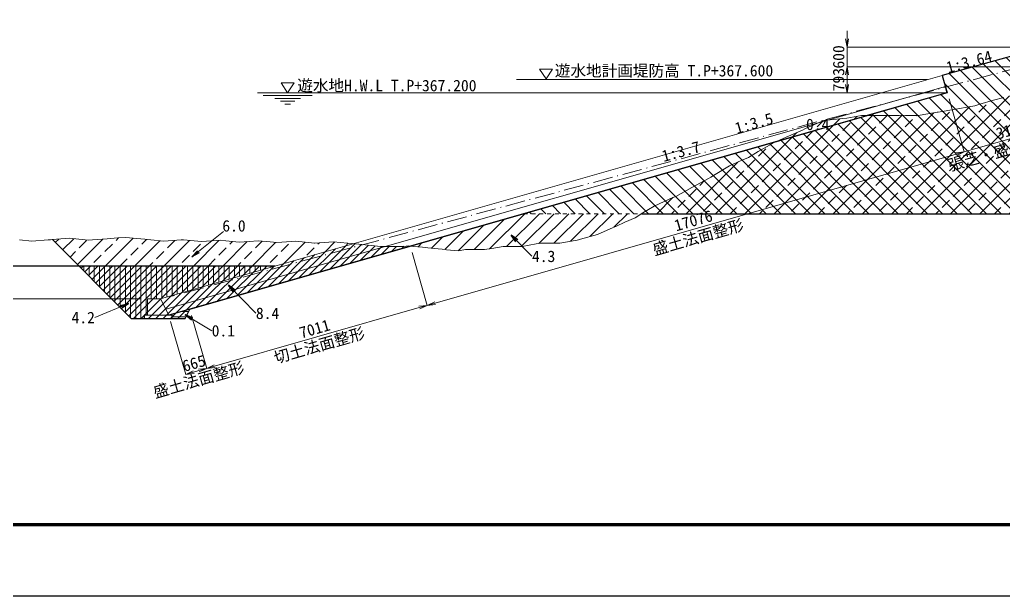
# Model space of a CAD drawing. Header units: millimetres. Extents: x -23295 to 84900, y -241468 to 58400.
# Drawn here: x 14885 to 44963, y -1000 to 16632 of the extents above; entities that cross this region are included whole.
import ezdxf
from ezdxf.enums import TextEntityAlignment as Align

# ---------------------------------------------------------------- set-up
doc = ezdxf.new("R2010")
doc.units = ezdxf.units.MM
doc.header["$LTSCALE"] = 100
doc.header["$PDSIZE"] = 300
doc.linetypes.add('SXF_一点短鎖線', pattern=[9.25, 6, -1.5, 0.25, -1.5])
doc.linetypes.add('SXF_跳び破線', pattern=[12, 6, -6])
doc.layers.get('Defpoints').update_dxf_attribs({"color": 191})
for name, color, linetype, lineweight in [('D-BGD', 7, 'Continuous', 13), ('D-BYP-STR6', 2, 'SXF_一点短鎖線', 13), ('D-STR-DIM', 7, 'Continuous', 13), ('D-STR-HTXT', 7, 'Continuous', 13), ('D-STR-STR5', 4, 'SXF_跳び破線', 13), ('D-STR-STR8', 3, 'Continuous', 25), ('D-STR-STR9', 1, 'Continuous', 25), ('D-STR-STRA', 6, 'Continuous', 25), ('D-STR-STRC', 7, 'Continuous', 13), ('D-STR-TXT', 7, 'Continuous', 13), ('D-TTL', 2, 'Continuous', 140), ('切土法面整形', 4, 'Continuous', 13), ('埋A', 6, 'Continuous', 13), ('埋C', 6, 'Continuous', 13), ('床堀', 3, 'Continuous', 13), ('張芝', 3, 'Continuous', 13), ('掘削', 4, 'Continuous', 13), ('盛土(2.5≦W＜4.0)', 5, 'Continuous', 13), ('盛土(4.0≦W)', 5, 'Continuous', 13), ('盛土法面整形', 1, 'Continuous', 13)]:
    doc.layers.add(name, color=color, linetype=linetype, lineweight=lineweight)
doc.styles.add('MS ゴシック', font='MS Gothic.ttf')
doc.styles.add('ＭＳ ゴシック', font='MS Gothic.ttf')
doc.dimstyles.new('DIM-100-F', dxfattribs={"dimscale": 100, "dimtxt": 3.5, "dimasz": 2.5, "dimexe": 0, "dimexo": 2, "dimgap": 0.8, "dimtad": 1, "dimdec": 0, "dimzin": 0, "dimdsep": 46, "dimtxsty": 'MS ゴシック', "dimblk": 'OPEN', "dimcen": 0.1, "dimclrd": 256, "dimclre": 256, "dimclrt": 256, "dimaunit": 1, "dimadec": 4, "dimazin": 0, "dimtfac": 1, "dimtdec": 0, "dimtmove": 2, "dimatfit": 3, "dimldrblk": 'OPEN', "dimfxl": 1, "dimtolj": 1, "dimtzin": 0, "dimlwd": -1, "dimlwe": -1, "dimarcsym": 0})
pattern_1 = [(45, (100000, 0), (-449.013, 449.013), []), (45, (100449, 0), (-449.013, 449.013), [317.5, -158.75])]

# ---------------------------------------------------------------- blocks, each defined once
blk = doc.blocks.new('_Open')
at = {"color": 0, "linetype": 'ByBlock', "lineweight": -2}
for p, q in [((-1, 0.17), (0, 0)), ((-1, -0.17), (0, 0)), ((0, 0), (-1, 0))]:
    blk.add_line(p, q, dxfattribs=at)
blk = doc.blocks.new('*D29')
at = {"layer": 'D-STR-DIM', "transparency": 16777216}
for p, q in [((45311, 15193), (40183, 15193)), ((40183, 14650), (40183, 14943)), ((41034, 14400), (40183, 14400))]:
    blk.add_line(p, q, dxfattribs=at)
at = {"layer": 'Defpoints', "color": 0, "transparency": 16777216}
for p in [(40183, 15193), (45511, 15193), (41234, 14400)]:
    blk.add_point(p, dxfattribs=at)
at = {"layer": 'D-STR-DIM', "transparency": 16777216, "xscale": 250, "yscale": 250, "zscale": 250}
for p, rotation in [((40183, 15193), 90), ((40183, 14400), 270)]:
    blk.add_blockref('_Open', p, dxfattribs=dict(at, rotation=rotation))
at = {"layer": 'D-STR-DIM', "transparency": 16777216, "insert": (39928, 14797), "char_height": 350, "attachment_point": 5, "rotation": 90, "style": 'MS ゴシック'}
blk.add_mtext('\\A1;793', dxfattribs=at)
blk = doc.blocks.new('*D31')
at = {"layer": 'D-STR-DIM', "ltscale": 0.01, "transparency": 16777216}
for p, q in [((18595, 9100), (5911, 9100)), ((5911, 8350), (5911, 8850)), ((18595, 8100), (5911, 8100))]:
    blk.add_line(p, q, dxfattribs=at)
at = {"layer": 'Defpoints', "color": 0, "ltscale": 0.01, "transparency": 16777216}
for p in [(5911, 9100), (18795, 9100), (18795, 8100)]:
    blk.add_point(p, dxfattribs=at)
at = {"layer": 'D-STR-DIM', "ltscale": 0.01, "transparency": 16777216, "xscale": 250, "yscale": 250, "zscale": 250}
for p, rotation in [((5911, 9100), 90), ((5911, 8100), 270)]:
    blk.add_blockref('_Open', p, dxfattribs=dict(at, rotation=rotation))
at = {"layer": 'D-STR-DIM', "ltscale": 0.01, "transparency": 16777216, "insert": (5616, 8600), "char_height": 350, "attachment_point": 5, "rotation": 90, "style": 'MS ゴシック'}
blk.add_mtext('\\A1;1000', dxfattribs=at)
blk = doc.blocks.new('*D32')
at = {"layer": 'D-STR-DIM', "transparency": 16777216}
for p, q in [((40183, 16043), (40183, 16293)), ((45925, 15793), (40183, 15793)), ((40183, 15193), (40183, 15793)), ((45311, 15193), (40183, 15193)), ((40183, 14943), (40183, 14693))]:
    blk.add_line(p, q, dxfattribs=at)
at = {"layer": 'Defpoints', "color": 0, "transparency": 16777216}
for p in [(40183, 15793), (46125, 15793), (45511, 15193)]:
    blk.add_point(p, dxfattribs=at)
at = {"layer": 'D-STR-DIM', "transparency": 16777216, "xscale": 250, "yscale": 250, "zscale": 250}
for p, rotation in [((40183, 15793), 270), ((40183, 15193), 90)]:
    blk.add_blockref('_Open', p, dxfattribs=dict(at, rotation=rotation))
at = {"layer": 'D-STR-DIM', "transparency": 16777216, "insert": (39928, 15493), "char_height": 350, "attachment_point": 5, "rotation": 90, "style": 'MS ゴシック'}
blk.add_mtext('\\A1;600', dxfattribs=at)
blk = doc.blocks.new('*D33')
at = {"layer": 'Defpoints', "color": 0, "transparency": 16777216}
for p in [(19447, 7600), (20086, 7783), (20604, 5970)]:
    blk.add_point(p, dxfattribs=at)
at = {"layer": '盛土法面整形', "transparency": 16777216}
for p, q in [((20141, 7590), (20604, 5970)), ((19502, 7408), (19965, 5787)), ((20205, 5856), (20364, 5901))]:
    blk.add_line(p, q, dxfattribs=at)
at = {"layer": '盛土法面整形', "transparency": 16777216, "xscale": 250, "yscale": 250, "zscale": 250}
for p, rotation in [((19965, 5787), 195.9453959009239), ((20604, 5970), 15.94539590092389)]:
    blk.add_blockref('_Open', p, dxfattribs=dict(at, rotation=rotation))
at = {"layer": '盛土法面整形', "transparency": 16777216, "char_height": 350, "attachment_point": 5, "rotation": 15.9454, "style": 'MS ゴシック'}
for s, insert in [('\\A1;{\\C1;665', (20214, 6124)), ('\\A1;盛土法面整形}', (20363, 5602))]:
    blk.add_mtext(s, dxfattribs=dict(at, insert=insert))
blk = doc.blocks.new('*D34')
at = {"layer": 'Defpoints', "color": 0, "transparency": 16777216}
for p in [(26828, 9709), (27346, 7896), (20086, 7783)]:
    blk.add_point(p, dxfattribs=at)
at = {"layer": '切土法面整形', "transparency": 16777216}
for p, q in [((26883, 9517), (27346, 7896)), ((20844, 6038), (27105, 7827)), ((20141, 7590), (20604, 5970))]:
    blk.add_line(p, q, dxfattribs=at)
at = {"layer": '切土法面整形', "transparency": 16777216, "xscale": 250, "yscale": 250, "zscale": 250}
for p, rotation in [((27346, 7896), 15.94539589957715), ((20604, 5970), 195.9453958995772)]:
    blk.add_blockref('_Open', p, dxfattribs=dict(at, rotation=rotation))
at = {"layer": '切土法面整形', "transparency": 16777216, "char_height": 350, "attachment_point": 5, "rotation": 15.9454, "style": 'MS ゴシック'}
for s, insert in [('\\A1;切土法面整形', (24053, 6658)), ('\\A1;7011', (23905, 7178))]:
    blk.add_mtext(s, dxfattribs=dict(at, insert=insert))
blk = doc.blocks.new('*D35')
at = {"layer": 'Defpoints', "color": 0, "transparency": 16777216}
for p in [(43247, 14400), (43765, 12587), (26828, 9709)]:
    blk.add_point(p, dxfattribs=at)
at = {"layer": '盛土法面整形', "transparency": 16777216}
for p, q in [((43302, 14208), (43765, 12587)), ((27586, 7965), (43524, 12518)), ((26883, 9517), (27346, 7896))]:
    blk.add_line(p, q, dxfattribs=at)
at = {"layer": '盛土法面整形', "transparency": 16777216, "xscale": 250, "yscale": 250, "zscale": 250}
for p, rotation in [((43765, 12587), 15.94539589957715), ((27346, 7896), 195.9453958995772)]:
    blk.add_blockref('_Open', p, dxfattribs=dict(at, rotation=rotation))
at = {"layer": '盛土法面整形', "transparency": 16777216, "char_height": 350, "attachment_point": 5, "rotation": 15.9454, "style": 'MS ゴシック'}
for s, insert in [('\\A1;盛土法面整形}', (35634, 9965)), ('\\A1;{\\C1;17076', (35485, 10487))]:
    blk.add_mtext(s, dxfattribs=dict(at, insert=insert))
blk = doc.blocks.new('*D36')
at = {"layer": 'Defpoints', "color": 0, "transparency": 16777216}
for p in [(46125, 15793), (43247, 14400), (46794, 13453)]:
    blk.add_point(p, dxfattribs=at)
at = {"layer": '張芝', "transparency": 16777216}
for p, q in [((46180, 15601), (46794, 13453)), ((43302, 14208), (43765, 12587)), ((47034, 13521), (47274, 13590)), ((43765, 12587), (46794, 13453)), ((43524, 12518), (43284, 12450))]:
    blk.add_line(p, q, dxfattribs=at)
at = {"layer": '張芝', "transparency": 16777216, "xscale": 250, "yscale": 250, "zscale": 250}
for p, rotation in [((46794, 13453), 195.9453958995772), ((43765, 12587), 15.94539589957718)]:
    blk.add_blockref('_Open', p, dxfattribs=dict(at, rotation=rotation))
at = {"layer": '張芝', "transparency": 16777216, "char_height": 350, "attachment_point": 5, "rotation": 15.9454, "style": 'MS ゴシック'}
for s, insert in [('\\A1;張芝・盛土法面整形}', (45359, 12740)), ('\\A1;{\\C3;3150', (45209, 13265))]:
    blk.add_mtext(s, dxfattribs=dict(at, insert=insert))

msp = doc.modelspace()

# ---------------------------------------------------------------- hatches: boundary and pattern name
at = {"layer": '埋A'}
h = msp.add_hatch(dxfattribs=at)
h.set_pattern_fill('ANSI31', color=256, scale=50, angle=45)
h.set_pattern_definition([(90, (-164286.73, 97876.88), (-158.75, 0), [])])
h.paths.add_polyline_path([(22694.6, 9100), (16694.6, 9100), (18294.6, 7500), (18694.6, 7500), (18694.6, 7600), (18794.6, 7600), (18794.6, 8100), (19194.6, 8100)])
at = {"layer": '埋C'}
h = msp.add_hatch(dxfattribs=at)
h.set_pattern_fill('ANSI31', color=256, scale=50, angle=135)
h.set_pattern_definition([(180, (-164286.73, 97876.88), (-1e-14, -158.75), [])])
h.paths.add_polyline_path([(19944.6, 7500), (20085.9, 7782.7), (19446.6, 7600), (19544.6, 7600), (19544.6, 7500)])
at = {"layer": '床堀'}
h = msp.add_hatch(dxfattribs=at)
h.set_pattern_fill('ANSI31', color=256, scale=50)
h.set_pattern_definition([(45, (100000, 0), (-112.2532, 112.2532), [])])
h.paths.add_polyline_path([(22694.6, 9100), (16694.6, 9100), (18294.6, 7500), (19944.6, 7500), (20085.9, 7782.7), (26827.6, 9708.9), (26786.9, 9712.9), (26610.2, 9699.9), (26210.2, 9699.9), (25914.3, 9699.9), (25633.5, 9727.9), (25253.8, 9765.7), (25083.9, 9782.7)])
at = {"layer": '掘削'}
h = msp.add_hatch(dxfattribs=at)
h.set_pattern_fill('ANSI33', color=256, scale=100)
h.set_pattern_definition(pattern_1)
h.paths.add_polyline_path([(58506.4, 12251.4), (58020.3, 12468.5), (57929.6, 12517.9), (57807.1, 12584.9), (57352.9, 12832.9), (57016.9, 13016.4), (56776.2, 13147.9), (56450.7, 13382.1), (56199.5, 13562.8), (56013.6, 13664.3), (55765.4, 13775.1), (55622.8, 13838.8), (55399.2, 13977.4), (55046, 14196.3), (55033, 14202.1), (55010.3, 14212.3), (54469.3, 14507.7), (54300.6, 14629.1), (54007, 14840.4), (53934.4, 14892.6), (53892.6, 14922.7), (53738, 15007.2), (53315.9, 15268.8), (53003.7, 15354), (52739.2, 15399.9), (52511.1, 15399.9), (52381.6, 15399.9), (52162.5, 15399.9), (52000.4, 15399.9), (51585.7, 15399.9), (51025.2, 15399.9), (51009, 15399.9), (50997.1, 15399.9), (50432.3, 15399.9), (49993.8, 15399.9), (49855.6, 15399.9), (49668.8, 15399.9), (49278.9, 15399.9), (48990.5, 15399.9), (48702.2, 15399.9), (48312.4, 15332.3), (48125.4, 15313.7), (47987.1, 15275.9), (47548.7, 15199.9), (46983.8, 15004), (46972, 14998.7), (46956, 14994.3), (46395.3, 14841.2), (45980.5, 14656), (45818.6, 14583.7), (45599.6, 14486), (45241.9, 14326.3), (44977.2, 14254), (44665.1, 14168.8), (44243.3, 14053.6), (44088.4, 13999.9), (43973.9, 13980), (43511.7, 13899.9), (42970.6, 13806.1), (42935, 13799.9), (42886.9, 13791.5), (42358.3, 13699.9), (41967.3, 13699.9), (41849.3, 13711.6), (41781.6, 13699.9), (41483.1, 13699.9), (41204.8, 13699.9), (40964, 13699.9), (40750.7, 13699.9), (40628.1, 13699.9), (40174.1, 13621.2), (40051.4, 13608.9), (39960.6, 13599.9), (39474.7, 13551.4), (38957.3, 13320.5), (38898, 13294), (38817.7, 13258.1), (38321.3, 13036.5), (37954, 12872.5), (37744.5, 12758.1), (37461.3, 12603.5), (37167.8, 12421.5), (36950.7, 12324.6), (36591.1, 12164), (36104.9, 11862.7), (36014.4, 11813.2), (35947.4, 11776.7), (35437.7, 11498.3), (34944.1, 11228.7), (34860.9, 11191.6), (34748.5, 11141.4), (34284.2, 10934.1), (33940.8, 10721.2), (33906.3, 10699.9), (62723.5, 10699.9), (62543.4, 10749.1), (62033.5, 10976.7), (61966.7, 10999.9), (61876.3, 11031.2), (61389.9, 11164), (61030.2, 11324.6), (60813.2, 11421.5), (60519.9, 11501.6), (60236.5, 11599.9), (60026.9, 11672.6), (59659.8, 11836.5), (59163.5, 11972), (59083.1, 11999.9), (59023.6, 12020.5)])
h = msp.add_hatch(dxfattribs=at)
h.set_pattern_fill('ANSI33', color=256, scale=100)
h.set_pattern_definition(pattern_1)
h.paths.add_polyline_path([(25083.9, 9782.7), (25056.8, 9785.4), (24911, 9799.9), (24480, 9842.8), (23907.7, 9800.6), (23903.3, 9800.3), (23897.5, 9800.9), (23326.6, 9857.8), (22904.3, 9826.7), (22749.9, 9815.3), (22541.1, 9836.1), (22173.2, 9872.8), (21901, 9852.7), (21596.5, 9830.2), (21184.7, 9871.3), (21019.7, 9887.7), (20897.7, 9878.7), (20443, 9845.2), (19894.4, 9899.9), (19866.3, 9902.7), (19828.3, 9899.9), (19289.6, 9860.2), (18891.1, 9899.9), (18712.9, 9917.6), (18471.9, 9941.7), (18136.2, 9975.1), (17887.8, 9956.8), (17559.4, 9932.6), (17115.5, 9899.9), (16982.7, 9890.1), (16884.5, 9899.9), (16406, 9947.6), (15885.4, 9909.2), (16694.6, 9100), (22694.6, 9100)])
at = {"layer": '盛土(2.5≦W＜4.0)'}
h = msp.add_hatch(dxfattribs=at)
h.set_pattern_fill('ANSI31', color=256, scale=100)
h.set_pattern_definition([(45, (100000, 0), (-224.5064, 224.5064), [])])
h.paths.add_polyline_path([(33392.2, 10435.8), (33707.5, 10576.6), (33906.3, 10699.9), (30296.2, 10699.9), (26827.6, 9708.9), (26917.6, 9699.9), (27200.8, 9671.7), (27363.6, 9655.4), (27567, 9635.2), (27920.9, 9599.9), (27940.3, 9597.9), (28299.5, 9562.2), (28517.1, 9599.9), (28924.2, 9599.9), (29093.8, 9599.9), (29323, 9639.6), (29670.5, 9699.9), (29927.5, 9699.9), (30247.2, 9699.9), (30679.4, 9774.8), (30823.9, 9799.9), (30930.8, 9799.9), (31400.6, 9799.9), (31934.2, 9892.4), (31977.4, 9904.2), (32035.8, 9920.1), (32554.1, 10061.7), (32937.5, 10232.8), (33130.8, 10319.2)])
at = {"layer": '盛土(4.0≦W)'}
h = msp.add_hatch(dxfattribs=at)
h.set_pattern_fill('ANSI31', color=256, scale=100, angle=90)
h.set_pattern_definition([(135, (-33.15, 9827.1), (-224.5064, -224.5064), [])])
h.paths.add_polyline_path([(51724.8, 15803.2), (51724.7, 15753.2), (51774.7, 15752.2), (51774.7, 15602.2), (49174.8, 15654.2), (46561.1, 15600.4), (46561.1, 15751.7), (46624.8, 15751.7), (46624.8, 15803.2), (46124.8, 15793.2), (45511.2, 15593.2), (43095.5, 14928.8), (43246.6, 14400), (30296.2, 10699.9), (60268, 10699.9), (54281.3, 13693.2), (54527.3, 14185.2), (52224.8, 15793.2)])

# ---------------------------------------------------------------- linework, layer by layer
at = {"layer": 'D-BGD', "linetype": 'Continuous', "lineweight": 13}
msp.add_lwpolyline([(44977.2, 14254), (44665.1, 14168.8), (44243.3, 14053.6), (44088.4, 13999.9), (43973.9, 13980), (43511.7, 13899.9), (42970.6, 13806.1), (42935, 13799.9), (42886.9, 13791.5), (42358.3, 13699.9), (41967.3, 13699.9), (41849.3, 13711.6), (41781.6, 13699.9), (41483.1, 13699.9), (41204.8, 13699.9), (40964, 13699.9), (40750.7, 13699.9), (40628.1, 13699.9), (40174.1, 13621.2), (40051.4, 13608.9), (39960.6, 13599.9), (39474.7, 13551.4), (38957.3, 13320.5), (38898, 13294), (38817.7, 13258.1), (38321.3, 13036.5), (37954, 12872.5), (37744.5, 12758.1), (37461.3, 12603.5), (37167.8, 12421.5), (36950.7, 12324.6), (36591.1, 12164), (36104.9, 11862.7), (36014.4, 11813.2), (35947.4, 11776.7), (35437.7, 11498.3), (34944.1, 11228.7), (34860.9, 11191.6), (34748.5, 11141.4), (34284.2, 10934.1), (33940.8, 10721.2), (33707.5, 10576.6), (33392.2, 10435.8), (33130.8, 10319.2), (32937.5, 10232.8), (32554.1, 10061.7), (32035.8, 9920.1), (31977.4, 9904.2), (31934.2, 9892.4), (31400.6, 9799.9), (30930.8, 9799.9), (30823.9, 9799.9), (30679.4, 9774.8), (30247.2, 9699.9), (29927.5, 9699.9), (29670.5, 9699.9), (29323, 9639.6), (29093.8, 9599.9), (28924.2, 9599.9), (28517.1, 9599.9), (28299.5, 9562.2), (27940.3, 9597.9), (27920.9, 9599.9), (27567, 9635.2), (27363.6, 9655.4), (27200.8, 9671.7), (26917.6, 9699.9), (26786.9, 9712.9), (26610.2, 9699.9), (26210.2, 9699.9), (25914.3, 9699.9), (25633.5, 9727.9), (25253.8, 9765.7), (25056.8, 9785.4), (24911, 9799.9), (24480, 9842.8), (23907.7, 9800.6), (23903.3, 9800.3), (23897.5, 9800.9), (23326.6, 9857.8), (22904.3, 9826.7), (22749.9, 9815.3), (22541.1, 9836.1), (22173.2, 9872.8), (21901, 9852.7), (21596.5, 9830.2), (21184.7, 9871.3), (21019.7, 9887.7), (20897.7, 9878.7), (20443, 9845.2), (19894.4, 9899.9), (19866.3, 9902.7), (19828.3, 9899.9), (19289.6, 9860.2), (18891.1, 9899.9), (18712.9, 9917.6), (18471.9, 9941.7), (18136.2, 9975.1), (17887.8, 9956.8), (17559.4, 9932.6), (17115.5, 9899.9), (16982.7, 9890.1), (16884.5, 9899.9), (16406, 9947.6), (15881.2, 9908.9), (15829.3, 9905.1), (15759.1, 9899.9), (15252.6, 9862.5), (14877.9, 9899.9)], dxfattribs=at)
at = {"layer": 'D-BYP-STR6', "linetype": 'SXF_一点短鎖線'}
msp.add_lwpolyline([(63633.6, 9632), (52511.1, 15193.2), (45511.1, 15193.2), (19540.8, 8174.2)], dxfattribs=at)
at = {"layer": 'D-STR-HTXT', "linetype": 'Continuous'}
for p, q in [((31180.4, 15121.8), (30780.4, 15121.8)), ((30980.4, 14821.8), (30780.4, 15121.8)), ((30980.4, 14821.8), (31180.4, 15121.8)), ((30077.5, 14800), (42644.6, 14800))]:
    msp.add_line(p, q, dxfattribs=at)
at = {"layer": 'D-STR-HTXT'}
for p, q in [((23278.4, 14700), (22878.4, 14700)), ((23078.4, 14400), (22878.4, 14700)), ((23078.4, 14400), (23278.4, 14700)), ((22157.7, 14400), (43246.6, 14400)), ((23828.4, 14312), (22328.4, 14312)), ((23468.4, 14224), (22688.4, 14224)), ((23298.4, 14136), (22858.4, 14136)), ((23166.4, 14048), (22990.4, 14048))]:
    msp.add_line(p, q, dxfattribs=at)
at = {"layer": 'D-STR-STR5', "linetype": 'SXF_跳び破線', "ltscale": 0.2}
msp.add_line((30296.2, 10699.9), (33906.3, 10699.9), dxfattribs=at)
at = {"layer": 'D-STR-STR8'}
for p, q in [((37669.2, 12806.4), (40796.2, 13699.9)), ((33906.3, 10699.9), (60268, 10699.9))]:
    msp.add_line(p, q, dxfattribs=at)
msp.add_lwpolyline([(15885.4, 9909.2), (18294.6, 7500), (19944.6, 7500), (20085.9, 7782.7), (26827.6, 9708.9)], dxfattribs=at)
at = {"layer": 'D-STR-STR9', "ltscale": 0.01}
msp.add_line((45511.1, 15593.2), (43095.5, 14928.8), dxfattribs=at)
at = {"layer": 'D-STR-STR9'}
for p, q in [((43095.5, 14928.8), (43246.6, 14400)), ((43246.6, 14400), (40796.2, 13699.9)), ((26827.6, 9708.9), (37669.2, 12806.4))]:
    msp.add_line(p, q, dxfattribs=at)
at = {"layer": 'D-STR-STRA'}
msp.add_line((22694.6, 9100), (2850, 9100), dxfattribs=at)
at = {"layer": 'D-STR-STRC', "ltscale": 0.2}
for p, q in [((43095.5, 14928.8), (19194.6, 8100)), ((43191.7, 14592.3), (43095.5, 14928.8)), ((43191.7, 14592.3), (19353.8, 7781.5))]:
    msp.add_line(p, q, dxfattribs=at)
at = {"layer": 'D-STR-STRC', "linetype": 'Continuous', "lineweight": 25}
for q in [(43191.7, 14592.3), (19446.6, 7600)]:
    msp.add_line((43246.6, 14400), q, dxfattribs=at)
at = {"layer": 'D-STR-STRC', "ltscale": 0.2}
msp.add_lwpolyline([(18794.6, 7600), (18794.6, 8100), (19194.6, 8100), (19444.6, 7600)], close=True, dxfattribs=at)
at = {"layer": 'D-STR-STRC', "linetype": 'Continuous', "lineweight": 25}
msp.add_lwpolyline([(18794.6, 7600), (18694.6, 7600), (18694.6, 7500), (19544.6, 7500), (19544.6, 7600), (19444.6, 7600)], dxfattribs=at)
at = {"layer": 'D-TTL'}
msp.add_lwpolyline([(2850, 56200), (2850, 1200), (82850, 1200), (82850, 56200)], close=True, dxfattribs=at)
at = {"layer": 'Defpoints', "color": 1}
msp.add_lwpolyline([(84900, -1000), (800, -1000), (800, 58400), (84900, 58400)], close=True, dxfattribs=at)

# ---------------------------------------------------------------- texts
at = {"layer": 'D-STR-TXT', "style": 'ＭＳ ゴシック'}
for s, rotation, p in [('1:3.64', 15.02492, (43271.1, 14992)), ('1:3.5', 15.9454, (36813.3, 13133.9))]:
    msp.add_text(s, height=350, rotation=rotation, dxfattribs=at).set_placement(p)
at = {"layer": 'D-STR-TXT', "ltscale": 0.01, "style": 'ＭＳ ゴシック'}
for s, p in [('遊水地計画堤防高 T.P+367.600', (31249, 14896.9)), ('遊水地H.W.L T.P+367.200', (23373.8, 14443.1))]:
    msp.add_text(s, height=350, dxfattribs=at).set_placement(p)
at = {"layer": 'D-STR-TXT', "style": 'ＭＳ ゴシック'}
msp.add_text('1:3.7', height=350, rotation=15.124, dxfattribs=at).set_placement((35177.9, 12334.4), align=Align.BOTTOM_CENTER)
at = {"layer": 'Defpoints', "style": 'ＭＳ ゴシック'}
msp.add_text('0.4', height=350, dxfattribs=at).set_placement((39643.2, 13256), align=Align.RIGHT)
at = {"layer": '埋A', "style": 'ＭＳ ゴシック'}
msp.add_text('4.2', height=350, dxfattribs=at).set_placement((17185.5, 7524.3), align=Align.MIDDLE_RIGHT)
at = {"layer": '埋C', "style": 'ＭＳ ゴシック'}
msp.add_text('0.1', height=350, dxfattribs=at).set_placement((20756.1, 7120.8), align=Align.MIDDLE_LEFT)
at = {"layer": '床堀', "style": 'ＭＳ ゴシック'}
msp.add_text('8.4', height=350, dxfattribs=at).set_placement((22108.6, 7654.7), align=Align.MIDDLE_LEFT)
at = {"layer": '掘削', "style": 'ＭＳ ゴシック'}
msp.add_text('6.0', height=350, dxfattribs=at).set_placement((21795.7, 10153.7), align=Align.RIGHT)
at = {"layer": '盛土(2.5≦W＜4.0)', "style": 'ＭＳ ゴシック'}
msp.add_text('4.3', height=350, dxfattribs=at).set_placement((30549.2, 9396.2), align=Align.MIDDLE_LEFT)

# ---------------------------------------------------------------- dimensions: what is measured, and where the dimension line sits
at = {"layer": 'D-STR-DIM'}
for base, p1, p2, picture, middle in [((40183.3, 15793.2), (45511.2, 15193.2), (46124.8, 15793.2), '*D32', (39928.3, 15493.2)), ((40183.3, 15193.2), (41234.1, 14400), (45511.2, 15193.2), '*D29', (39928.3, 14796.6))]:
    dim = msp.add_linear_dim(base=base, p1=p1, p2=p2, angle=90, dimstyle='DIM-100-F', override={"dimtix": 1}, dxfattribs=at)
    dim.commit()
    dim.dimension.update_dxf_attribs({"geometry": picture, "text_midpoint": middle})
at = {"layer": 'D-STR-DIM', "ltscale": 0.01}
dim = msp.add_linear_dim(base=(5911.1, 9100), p1=(18794.6, 8100), p2=(18794.6, 9100), angle=90, dimstyle='DIM-100-F', dxfattribs=at)
dim.commit()
dim.dimension.update_dxf_attribs({"geometry": '*D31', "text_midpoint": (5616.1, 8600)})
at = {"layer": '切土法面整形'}
dim = msp.add_linear_dim(base=(27345.6, 7896), p1=(20085.9, 7782.7), p2=(26827.6, 9708.9), angle=195.9454, text='<>\\X切土法面整形', dimstyle='DIM-100-F', dxfattribs=at)
dim.commit()
dim.dimension.update_dxf_attribs({"geometry": '*D34', "text_midpoint": (23974.7, 6932.9)})
at = {"layer": '張芝'}
dim = msp.add_linear_dim(base=(46793.5, 13452.5), p1=(43246.6, 14400), p2=(46124.8, 15793.2), angle=195.9454, text='{\\C3;<>\\X張芝・盛土法面整形}', dimstyle='DIM-100-F', override={"dimtix": 1}, dxfattribs=at)
dim.commit()
dim.dimension.update_dxf_attribs({"geometry": '*D36', "text_midpoint": (45279.1, 13019.8)})
at = {"layer": '盛土法面整形'}
dim = msp.add_linear_dim(base=(43764.6, 12587.1), p1=(26827.6, 9708.9), p2=(43246.6, 14400), angle=195.9454, text='{\\C1;<>\\X盛土法面整形}', dimstyle='DIM-100-F', dxfattribs=at)
dim.commit()
dim.dimension.update_dxf_attribs({"geometry": '*D35', "text_midpoint": (35555.1, 10241.5)})
dim = msp.add_linear_dim(base=(20603.9, 5969.8), p1=(19446.6, 7600), p2=(20085.9, 7782.7), angle=15.9454, text='{\\C1;<>\\X盛土法面整形}', dimstyle='DIM-100-F', dxfattribs=at)
dim.commit()
dim.dimension.update_dxf_attribs({"geometry": '*D33', "text_midpoint": (20284.2, 5878.4), "dimtype": 161})

# ---------------------------------------------------------------- leaders
at = {"layer": '埋A'}
msp.add_leader([(18210.1, 7951.1), (17185.5, 7524.3)], dimstyle='DIM-100-F', override={"dimgap": 0.8, "dimtad": 0, "dimarcsym": 2}, dxfattribs=at)
at = {"layer": '埋C'}
msp.add_leader([(19944.6, 7605.1), (20756.1, 7120.8)], dimstyle='DIM-100-F', override={"dimgap": 0.8, "dimtad": 0, "dimarcsym": 2}, dxfattribs=at)
at = {"layer": '床堀'}
msp.add_leader([(21274.6, 8514.3), (22108.6, 7654.7)], dimstyle='DIM-100-F', override={"dimgap": 0.8, "dimtad": 0, "dimarcsym": 2}, dxfattribs=at)
at = {"layer": '掘削'}
msp.add_leader([(20152.8, 9376.4), (21113.4, 10153.7)], dimstyle='DIM-100-F', override={"dimgap": 0.8, "dimtad": 0, "dimarcsym": 2}, dxfattribs=at)
at = {"layer": '盛土(2.5≦W＜4.0)'}
msp.add_leader([(29911.7, 10047), (30549.2, 9396.2)], dimstyle='DIM-100-F', override={"dimgap": 0.8, "dimtad": 0, "dimarcsym": 2}, dxfattribs=at)

doc.saveas('drawing.dxf')
